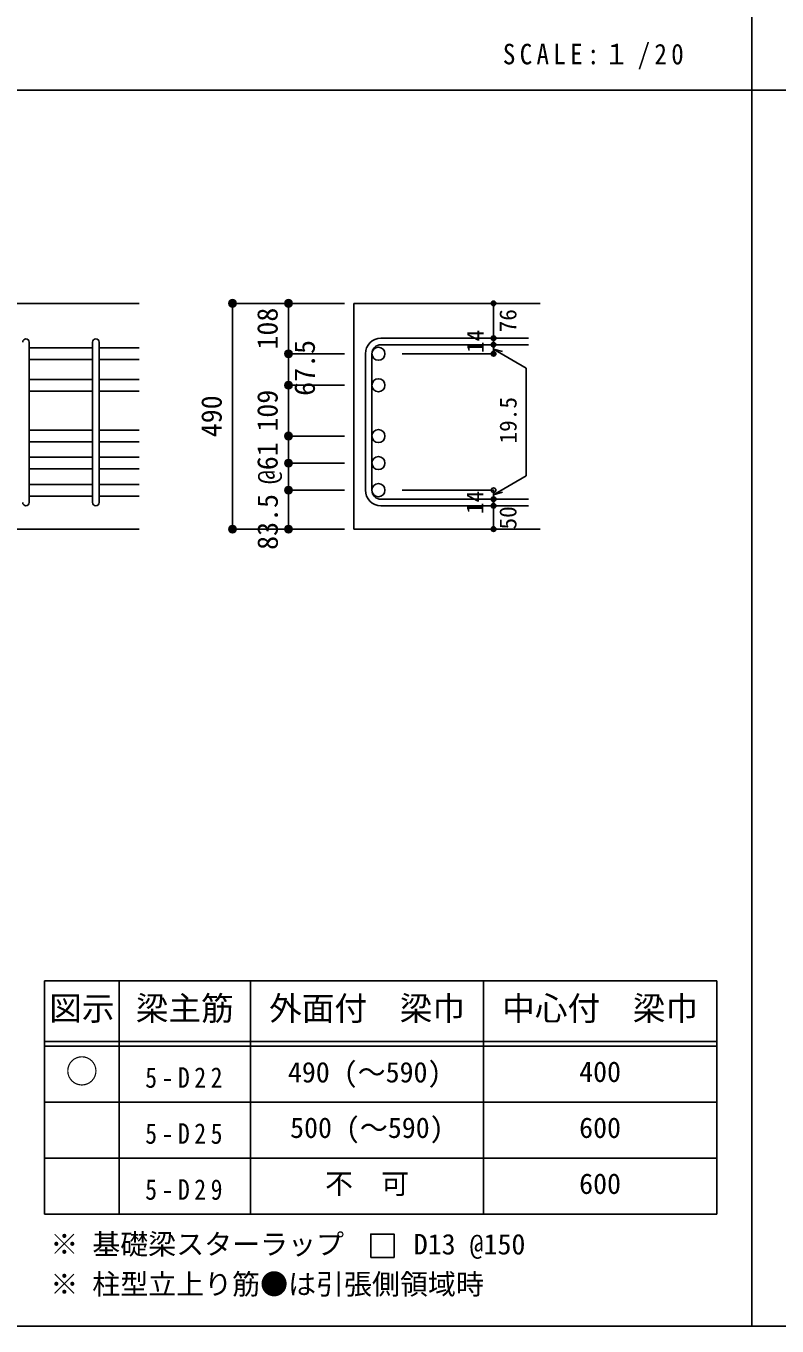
# Model space of a CAD drawing. Units: millimetres at full size, sheet at 1:20. Extents: x -3982 to 3969, y -2797 to 2801.
# Drawn here: x -2307 to -696, y -2797 to -10 of the extents above; entities that cross this region are included whole.
import ezdxf
from ezdxf.enums import TextEntityAlignment as Align

# ---------------------------------------------------------------- set-up
doc = ezdxf.new("R2010")
doc.units = ezdxf.units.MM
doc.header["$LTSCALE"] = 20
doc.header["$PDMODE"] = 32
doc.header["$PDSIZE"] = 10
for name, color, linetype in [('6-1_躯体線', 2, 'Continuous'), ('6-5_梁主筋', 7, 'Continuous'), ('6-6_S.T.P.', 7, 'Continuous'), ('6-7_文字', 7, 'Continuous'), ('6-D_寸法', 4, 'Continuous'), ('6-E_枠', 7, 'Continuous'), ('F-0_枠', 6, 'Continuous')]:
    doc.layers.add(name, color=color, linetype=linetype)
doc.styles.add('ＭＳ ゴシック', font='')
doc.styles.get('ＭＳ ゴシック').set_extended_font_data('MS Gothic')

msp = doc.modelspace()

# ---------------------------------------------------------------- linework, layer by layer
at = {"layer": '6-1_躯体線'}
for p, q in [((-2063.87, -604.67), (-3263.87, -604.67)), ((-1203.87, -604.67), (-1603.87, -604.67)), ((-1603.87, -604.67), (-1603.87, -1088.67)), ((-2463.87, -1088.67), (-2063.87, -1088.67)), ((-1203.87, -1088.67), (-1603.87, -1088.67))]:
    msp.add_line(p, q, dxfattribs=at)
at = {"layer": '6-5_梁主筋'}
for p, q in [((-2163.87, -700.28), (-2299.87, -700.28)), ((-2063.87, -700.28), (-2149.87, -700.28)), ((-2163.87, -725.28), (-2299.87, -725.28)), ((-2063.87, -725.28), (-2149.87, -725.28)), ((-2163.87, -767.67), (-2299.87, -767.67)), ((-2063.87, -767.67), (-2149.87, -767.67)), ((-2163.87, -792.67), (-2299.87, -792.67)), ((-2063.87, -792.67), (-2149.87, -792.67)), ((-2163.87, -876.67), (-2299.87, -876.67)), ((-2063.87, -876.67), (-2149.87, -876.67)), ((-2163.87, -901.67), (-2299.87, -901.67)), ((-2063.87, -901.67), (-2149.87, -901.67)), ((-2163.87, -934.67), (-2299.87, -934.67)), ((-2063.87, -934.67), (-2149.87, -934.67)), ((-2163.87, -959.67), (-2299.87, -959.67)), ((-2063.87, -959.67), (-2149.87, -959.67)), ((-2163.87, -992.67), (-2299.87, -992.67)), ((-2063.87, -992.67), (-2149.87, -992.67)), ((-2163.87, -1017.67), (-2299.87, -1017.67)), ((-2063.87, -1017.67), (-2149.87, -1017.67))]:
    msp.add_line(p, q, dxfattribs=at)
at = {"layer": '6-5_梁主筋', "color": 3}
for centre in [(-1550.87, -712.78), (-1550.87, -780.17), (-1550.87, -889.17), (-1550.87, -947.17), (-1550.87, -1005.17)]:
    msp.add_circle(centre, 14, dxfattribs=at)
at = {"layer": '6-6_S.T.P.'}
for p, q in [((-2299.87, -1031.67), (-2299.87, -687.78)), ((-2163.87, -1031.67), (-2163.87, -687.78)), ((-2149.87, -1031.67), (-2149.87, -687.78)), ((-1228.87, -679.28), (-1545.37, -679.28)), ((-1228.87, -693.28), (-1545.37, -693.28)), ((-1578.87, -712.78), (-1578.87, -1005.17)), ((-1564.87, -712.78), (-1564.87, -1005.17)), ((-1228.87, -1024.67), (-1545.37, -1024.67)), ((-1228.87, -1038.67), (-1545.37, -1038.67))]:
    msp.add_line(p, q, dxfattribs=at)
for centre, radius, start, end in [((-2306.87, -687.78), 7, 0, 180), ((-2156.87, -687.78), 7, 0, 180), ((-1545.37, -712.78), 33.5, 90, 180), ((-1545.37, -712.78), 19.5, 90, 180), ((-1545.37, -1005.17), 33.5, 180, 270), ((-1545.37, -1005.17), 19.5, 180, 270), ((-2306.87, -1031.67), 7, 180, 0), ((-2156.87, -1031.67), 7, 180, 0)]:
    msp.add_arc(centre, radius, start, end, dxfattribs=at)
at = {"layer": '6-7_文字'}
msp.add_lwpolyline([(-1567.28, -2649.87), (-1517.28, -2649.87), (-1517.28, -2599.87), (-1567.28, -2599.87)], close=True, dxfattribs=at)
at = {"layer": '6-D_寸法'}
for p, q in [((-1863.87, -604.67), (-1743.87, -604.67)), ((-1863.87, -604.67), (-1743.87, -604.67)), ((-1863.87, -1088.67), (-1863.87, -604.67)), ((-1743.87, -604.67), (-1623.87, -604.67)), ((-1743.87, -604.67), (-1743.87, -712.78)), ((-1303.87, -693.28), (-1303.87, -679.28)), ((-1303.87, -693.28), (-1303.87, -712.78)), ((-1743.87, -712.78), (-1623.87, -712.78)), ((-1303.87, -712.78), (-1499.95, -712.78)), ((-1303.87, -703.03), (-1233.81, -743.48)), ((-1303.87, -703.03), (-1284.55, -708.21)), ((-1233.81, -743.48), (-1233.81, -974.47)), ((-1743.87, -889.17), (-1743.87, -780.17)), ((-1743.87, -780.17), (-1623.87, -780.17)), ((-1743.87, -947.17), (-1743.87, -889.17)), ((-1743.87, -889.17), (-1623.87, -889.17)), ((-1743.87, -1005.17), (-1743.87, -947.17)), ((-1743.87, -947.17), (-1623.87, -947.17)), ((-1303.87, -1014.92), (-1233.81, -974.47)), ((-1743.87, -1005.17), (-1623.87, -1005.17)), ((-1743.87, -1005.17), (-1623.87, -1005.17)), ((-1743.87, -1005.17), (-1623.87, -1005.17)), ((-1743.87, -1005.17), (-1623.87, -1005.17)), ((-1303.87, -1005.17), (-1499.95, -1005.17)), ((-1303.87, -1024.67), (-1303.87, -1005.17)), ((-1303.87, -1014.92), (-1284.55, -1009.75)), ((-1303.87, -1038.67), (-1303.87, -1024.67)), ((-1303.87, -1088.67), (-1303.87, -1038.67)), ((-1743.87, -1088.67), (-1623.87, -1088.67))]:
    msp.add_line(p, q, dxfattribs=at)
for points in [[(-1863.87, -604.67), (-1743.87, -604.67), (-1623.87, -604.67)], [(-1743.87, -712.78), (-1743.87, -604.67), (-1623.87, -604.67)], [(-1303.87, -679.28), (-1303.87, -604.67), (-1303.87, -679.28)], [(-1743.87, -780.17), (-1743.87, -712.78), (-1623.87, -712.78)], [(-1863.87, -1088.67), (-1743.87, -1088.67), (-1743.87, -1005.17)]]:
    msp.add_lwpolyline(points, dxfattribs=at)
for centre, radius in [((-1863.87, -604.67), 8), ((-1863.87, -604.67), 7.2), ((-1863.87, -604.67), 6.4), ((-1863.87, -604.67), 5.6), ((-1863.87, -604.67), 4.8), ((-1863.87, -604.67), 4), ((-1863.87, -604.67), 3.2), ((-1863.87, -604.67), 2.4), ((-1863.87, -604.67), 1.6), ((-1863.87, -604.67), 0.8), ((-1743.87, -604.67), 8), ((-1743.87, -604.67), 7.2), ((-1743.87, -604.67), 6.4), ((-1743.87, -604.67), 5.6), ((-1743.87, -604.67), 4.8), ((-1743.87, -604.67), 4), ((-1743.87, -604.67), 3.2), ((-1743.87, -604.67), 2.4), ((-1743.87, -604.67), 1.6), ((-1743.87, -604.67), 0.8), ((-1303.87, -604.67), 4), ((-1303.87, -604.67), 3.6), ((-1303.87, -604.67), 3.2), ((-1303.87, -604.67), 2.8), ((-1303.87, -604.67), 2.4), ((-1303.87, -604.67), 2), ((-1303.87, -604.67), 1.6), ((-1303.87, -604.67), 1.2), ((-1303.87, -604.67), 0.8), ((-1303.87, -604.67), 0.4), ((-1303.87, -679.28), 4), ((-1303.87, -693.28), 4), ((-1303.87, -679.28), 3.6), ((-1303.87, -693.28), 3.6), ((-1303.87, -679.28), 3.2), ((-1303.87, -693.28), 3.2), ((-1303.87, -679.28), 2.8), ((-1303.87, -693.28), 2.8), ((-1303.87, -679.28), 2.4), ((-1303.87, -693.28), 2.4), ((-1303.87, -679.28), 2), ((-1303.87, -693.28), 2), ((-1303.87, -679.28), 1.6), ((-1303.87, -693.28), 1.6), ((-1303.87, -679.28), 1.2), ((-1303.87, -693.28), 1.2), ((-1303.87, -679.28), 0.8), ((-1303.87, -693.28), 0.8), ((-1303.87, -679.28), 0.4), ((-1303.87, -693.28), 0.4), ((-1743.87, -712.78), 8), ((-1743.87, -712.78), 7.2), ((-1743.87, -712.78), 6.4), ((-1743.87, -712.78), 5.6), ((-1743.87, -712.78), 4.8), ((-1743.87, -712.78), 4), ((-1743.87, -712.78), 3.2), ((-1743.87, -712.78), 2.4), ((-1743.87, -712.78), 1.6), ((-1743.87, -712.78), 0.8), ((-1303.87, -712.78), 4), ((-1303.87, -712.78), 3.6), ((-1303.87, -712.78), 3.2), ((-1303.87, -712.78), 2.8), ((-1303.87, -712.78), 2.4), ((-1303.87, -712.78), 2), ((-1303.87, -712.78), 1.6), ((-1303.87, -712.78), 1.2), ((-1303.87, -712.78), 0.8), ((-1303.87, -712.78), 0.4), ((-1743.87, -780.17), 8), ((-1743.87, -780.17), 7.2), ((-1743.87, -780.17), 6.4), ((-1743.87, -780.17), 5.6), ((-1743.87, -780.17), 4.8), ((-1743.87, -780.17), 4), ((-1743.87, -780.17), 3.2), ((-1743.87, -780.17), 2.4), ((-1743.87, -780.17), 1.6), ((-1743.87, -780.17), 0.8), ((-1743.87, -889.17), 8), ((-1743.87, -889.17), 7.2), ((-1743.87, -889.17), 6.4), ((-1743.87, -889.17), 5.6), ((-1743.87, -889.17), 4.8), ((-1743.87, -889.17), 4), ((-1743.87, -889.17), 3.2), ((-1743.87, -889.17), 2.4), ((-1743.87, -889.17), 1.6), ((-1743.87, -889.17), 0.8), ((-1743.87, -947.17), 8), ((-1743.87, -947.17), 7.2), ((-1743.87, -947.17), 6.4), ((-1743.87, -947.17), 5.6), ((-1743.87, -947.17), 4.8), ((-1743.87, -947.17), 4), ((-1743.87, -947.17), 3.2), ((-1743.87, -947.17), 2.4), ((-1743.87, -947.17), 1.6), ((-1743.87, -947.17), 0.8), ((-1743.87, -1005.17), 8), ((-1743.87, -1005.17), 7.2), ((-1743.87, -1005.17), 6.4), ((-1743.87, -1005.17), 5.6), ((-1743.87, -1005.17), 4.8), ((-1743.87, -1005.17), 4), ((-1743.87, -1005.17), 3.2), ((-1743.87, -1005.17), 2.4), ((-1743.87, -1005.17), 1.6), ((-1743.87, -1005.17), 0.8), ((-1303.87, -1024.67), 4), ((-1303.87, -1024.67), 3.6), ((-1303.87, -1024.67), 3.2), ((-1303.87, -1024.67), 2.8), ((-1303.87, -1024.67), 2.4), ((-1303.87, -1024.67), 2), ((-1303.87, -1024.67), 1.6), ((-1303.87, -1024.67), 1.2), ((-1303.87, -1024.67), 0.8), ((-1303.87, -1024.67), 0.4), ((-1303.87, -1038.67), 4), ((-1303.87, -1038.67), 3.6), ((-1303.87, -1038.67), 3.2), ((-1303.87, -1038.67), 2.8), ((-1303.87, -1038.67), 2.4), ((-1303.87, -1038.67), 2), ((-1303.87, -1038.67), 1.6), ((-1303.87, -1038.67), 1.2), ((-1303.87, -1038.67), 0.8), ((-1303.87, -1038.67), 0.4), ((-1863.87, -1088.67), 8), ((-1863.87, -1088.67), 7.2), ((-1863.87, -1088.67), 6.4), ((-1863.87, -1088.67), 5.6), ((-1863.87, -1088.67), 4.8), ((-1863.87, -1088.67), 4), ((-1863.87, -1088.67), 3.2), ((-1863.87, -1088.67), 2.4), ((-1743.87, -1088.67), 8), ((-1743.87, -1088.67), 7.2), ((-1743.87, -1088.67), 6.4), ((-1743.87, -1088.67), 5.6), ((-1743.87, -1088.67), 4.8), ((-1743.87, -1088.67), 4), ((-1743.87, -1088.67), 3.2), ((-1743.87, -1088.67), 2.4), ((-1303.87, -1088.67), 4), ((-1303.87, -1088.67), 3.6), ((-1303.87, -1088.67), 3.2), ((-1303.87, -1088.67), 2.8), ((-1303.87, -1088.67), 2.4), ((-1303.87, -1088.67), 2), ((-1863.87, -1088.67), 1.6), ((-1863.87, -1088.67), 0.8), ((-1743.87, -1088.67), 1.6), ((-1743.87, -1088.67), 0.8), ((-1303.87, -1088.67), 1.6), ((-1303.87, -1088.67), 1.2), ((-1303.87, -1088.67), 0.8), ((-1303.87, -1088.67), 0.4)]:
    msp.add_circle(centre, radius, dxfattribs=at)
at = {"layer": '6-D_寸法', "color": 7}
for p in [(-1863.87, -604.67), (-1743.87, -604.67), (-1303.87, -604.67), (-1303.87, -679.28), (-1303.87, -693.28), (-1743.87, -712.78), (-1303.87, -712.78), (-1743.87, -780.17), (-1743.87, -889.17), (-1743.87, -947.17), (-1743.87, -1005.17), (-1303.87, -1005.17), (-1303.87, -1005.17), (-1303.87, -1024.67), (-1303.87, -1038.67), (-1863.87, -1088.67), (-1743.87, -1088.67), (-1303.87, -1088.67)]:
    msp.add_point(p, dxfattribs=at)
at = {"layer": '6-E_枠', "color": 3}
for p, q in [((-2267.02, -2056.95), (-2267.02, -2556.95)), ((-2267.02, -2056.95), (-825.33, -2056.95)), ((-825.33, -2056.95), (-825.33, -2556.95)), ((-2267.02, -2556.95), (-825.33, -2556.95))]:
    msp.add_line(p, q, dxfattribs=at)
at = {"layer": '6-E_枠'}
for p, q in [((-2107.02, -2056.95), (-2107.02, -2556.95)), ((-1825.33, -2056.95), (-1825.33, -2556.95)), ((-1325.33, -2056.95), (-1325.33, -2556.95)), ((-2267.02, -2186.95), (-825.33, -2186.95)), ((-2267.02, -2196.95), (-825.33, -2196.95)), ((-2267.02, -2316.95), (-825.33, -2316.95)), ((-2267.02, -2436.95), (-825.33, -2436.95))]:
    msp.add_line(p, q, dxfattribs=at)
at = {"layer": 'F-0_枠', "color": 2}
for p, q in [((-749.76, 2800.77), (-749.76, -2796.83)), ((-3981.92, -148.03), (2482.4, -148.03))]:
    msp.add_line(p, q, dxfattribs=at)
at = {"layer": 'F-0_枠'}
msp.add_line((3969.4, -2796.83), (-3981.92, -2796.83), dxfattribs=at)

# ---------------------------------------------------------------- texts
at = {"layer": '6-7_文字', "color": 2, "style": 'ＭＳ ゴシック'}
for s, p in [('図示', (-2257.02, -2156.95)), ('梁主筋', (-2071.17, -2156.95)), ('外面付\u3000梁巾', (-1785.33, -2156.95)), ('中心付\u3000梁巾', (-1285.33, -2156.95)), ('○', (-2222.02, -2291.95))]:
    msp.add_text(s, height=51.32, dxfattribs=at).set_placement(p, align=Align.BOTTOM_LEFT)
at = {"layer": '6-7_文字', "style": 'ＭＳ ゴシック'}
for s, p in [('490 (～590)', (-1745.02, -2287.95)), ('400', (-1120.33, -2286.95)), ('500 (～590)', (-1740.33, -2406.95)), ('600', (-1120.33, -2406.95)), ('不\u3000可', (-1665.33, -2526.95)), ('600', (-1120.33, -2526.95)), ('※ 基礎梁スターラップ     D13 @150', (-2254.64, -2656.67)), ('※ 柱型立上り筋●は引張側領域時', (-2254.64, -2742.34))]:
    msp.add_text(s, height=43.99, dxfattribs=at).set_placement(p, align=Align.BOTTOM_LEFT)
at = {"layer": '6-7_文字', "color": 2, "insert": (-1283.99, -103.03), "char_height": 43.99, "attachment_point": 7, "style": 'ＭＳ ゴシック'}
msp.add_mtext('\\T1.34;\\W0.9;SCALE:１/20', dxfattribs=at)
at = {"layer": '6-7_文字', "char_height": 43.99, "attachment_point": 7, "style": 'ＭＳ ゴシック'}
for s, insert in [('\\T1.38;\\W0.85;5-D22', (-2051.17, -2286.95)), ('\\T1.38;\\W0.85;5-D25', (-2051.17, -2406.95)), ('\\T1.38;\\W0.85;5-D29', (-2051.17, -2526.95))]:
    msp.add_mtext(s, dxfattribs=dict(at, insert=insert))
at = {"layer": '6-D_寸法', "style": 'ＭＳ ゴシック'}
for s, height, p in [('108', 43.99, (-1753.87, -703.73)), ('76', 36.66, (-1243.89, -666.93)), ('14', 36.66, (-1313.87, -711.21)), ('67.5', 43.99, (-1673.99, -802.91)), ('490', 43.99, (-1873.87, -891.67)), ('109', 43.99, (-1753.87, -879.67)), ('19.5', 36.66, (-1243.47, -905.12)), ('@61', 43.99, (-1753.87, -992.17)), ('83.5', 43.99, (-1753.46, -1133.1)), ('14', 36.66, (-1314.53, -1056.34)), ('50', 36.66, (-1243.79, -1089.47))]:
    msp.add_text(s, height=height, rotation=90, dxfattribs=at).set_placement(p, align=Align.BOTTOM_LEFT)

doc.saveas('drawing.dxf')
